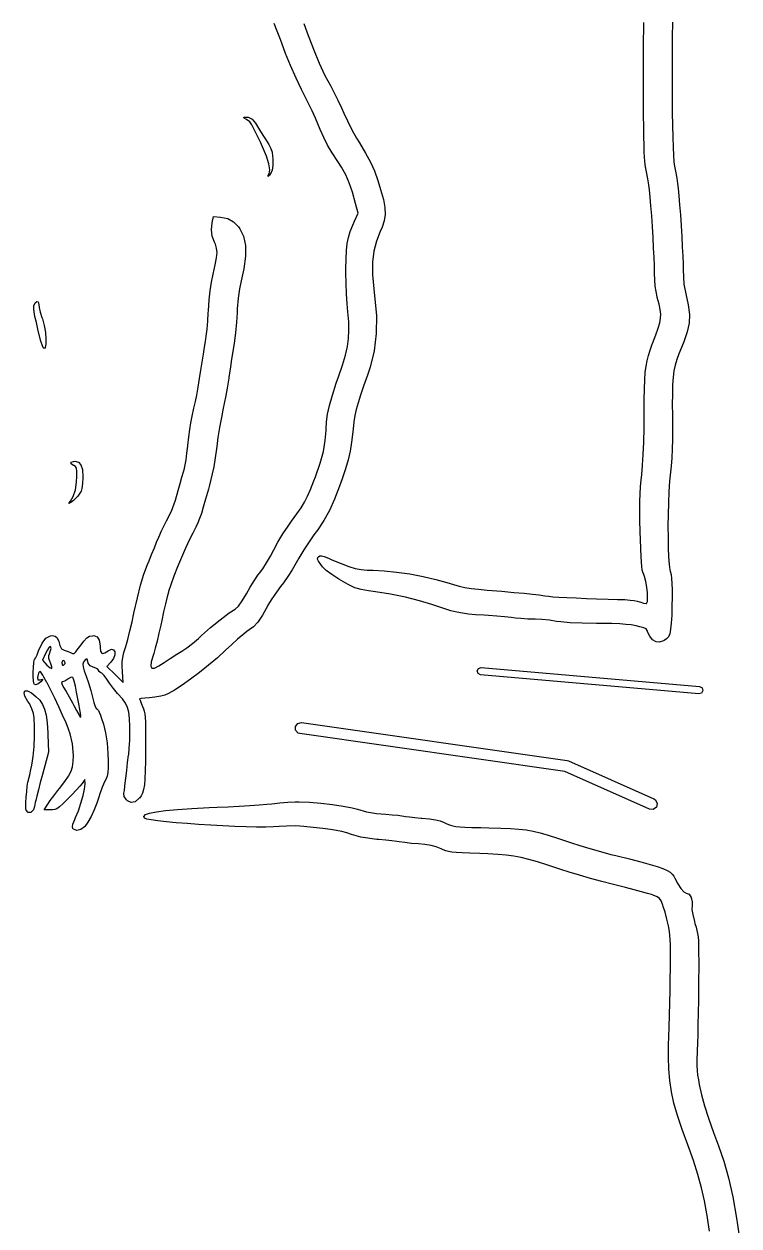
# Model space of a CAD drawing. Extents: x 26 to 70, y -152 to -25.
# Drawn here: x 58.78 to 68.35, y -125.54 to -109.45 of the extents above; entities that cross this region are included whole.
import ezdxf

# ---------------------------------------------------------------- set-up
doc = ezdxf.new("R2010")
doc.units = 0
doc.layers.add('BLACK', color=7, linetype='CONTINUOUS')

msp = doc.modelspace()

# ---------------------------------------------------------------- linework, layer by layer
at = {"layer": 'BLACK', "linetype": 'CONTINUOUS'}
for p, q in [((62.1697, -109.541), (62.128, -109.438)), ((62.2059, -109.632), (62.1697, -109.541)), ((62.5284, -109.441), (62.5683, -109.549)), ((62.5683, -109.549), (62.5733, -109.563)), ((62.5733, -109.563), (62.6551, -109.782)), ((67.0752, -109.757), (67.0783, -109.425)), ((67.4599, -109.423), (67.4574, -109.625)), ((62.2322, -109.702), (62.2059, -109.632)), ((62.2833, -109.839), (62.2322, -109.702)), ((67.4574, -109.625), (67.4558, -109.831)), ((62.3502, -110.003), (62.2833, -109.839)), ((62.6551, -109.782), (62.733, -109.97)), ((67.0742, -110.125), (67.0752, -109.757)), ((67.4558, -109.831), (67.455, -110.039)), ((62.4224, -110.169), (62.3502, -110.003)), ((62.733, -109.97), (62.8095, -110.134)), ((67.455, -110.039), (67.4551, -110.244)), ((62.4946, -110.325), (62.4224, -110.169)), ((62.8095, -110.134), (62.887, -110.28)), ((67.0742, -110.255), (67.0742, -110.125)), ((62.5615, -110.458), (62.4946, -110.325)), ((62.887, -110.28), (62.8912, -110.287)), ((62.8912, -110.287), (62.9339, -110.366)), ((62.9339, -110.366), (62.9829, -110.465)), ((67.0745, -110.476), (67.0742, -110.255)), ((67.4551, -110.244), (67.456, -110.442)), ((62.5889, -110.511), (62.5615, -110.458)), ((62.6372, -110.609), (62.5889, -110.511)), ((62.9829, -110.465), (63.0314, -110.568)), ((67.0752, -110.665), (67.0745, -110.476)), ((67.456, -110.442), (67.4578, -110.631)), ((61.7253, -110.692), (61.728, -110.691)), ((61.7283, -110.706), (61.7253, -110.692)), ((61.728, -110.691), (61.7822, -110.691)), ((61.7822, -110.691), (61.8363, -110.722)), ((62.6816, -110.705), (62.6372, -110.609)), ((63.0314, -110.568), (63.0621, -110.638)), ((63.0621, -110.638), (63.1105, -110.744)), ((67.0763, -110.825), (67.0752, -110.665)), ((67.4578, -110.631), (67.4604, -110.805)), ((61.7591, -110.725), (61.7283, -110.706)), ((61.8026, -110.756), (61.7591, -110.725)), ((61.8319, -110.796), (61.8026, -110.756)), ((61.8438, -110.823), (61.8319, -110.796)), ((61.8363, -110.722), (61.8785, -110.774)), ((61.8699, -110.878), (61.8438, -110.823)), ((61.8785, -110.774), (61.907, -110.82)), ((61.907, -110.82), (61.9481, -110.886)), ((62.7152, -110.784), (62.6816, -110.705)), ((62.7457, -110.859), (62.7152, -110.784)), ((62.7935, -110.967), (62.7457, -110.859)), ((63.1105, -110.744), (63.1706, -110.862)), ((67.0778, -110.958), (67.0763, -110.825)), ((67.4604, -110.805), (67.4638, -110.962)), ((61.9048, -110.949), (61.8699, -110.878)), ((61.9445, -111.029), (61.9048, -110.949)), ((61.9481, -110.886), (61.9945, -110.959)), ((61.9945, -110.959), (62.0117, -110.986)), ((62.0117, -110.986), (62.0567, -111.058)), ((62.8447, -111.066), (62.7935, -110.967)), ((63.1706, -110.862), (63.2332, -110.976)), ((63.2332, -110.976), (63.2704, -111.037)), ((67.08, -111.068), (67.0778, -110.958)), ((67.4638, -110.962), (67.4681, -111.097)), ((61.9745, -111.09), (61.9445, -111.029)), ((62.0271, -111.214), (61.9745, -111.09)), ((62.0567, -111.058), (62.0849, -111.112)), ((62.0849, -111.112), (62.1008, -111.16)), ((62.1008, -111.16), (62.1087, -111.214)), ((62.9057, -111.169), (62.8447, -111.066)), ((62.983, -111.288), (62.9057, -111.169)), ((63.2704, -111.037), (63.3527, -111.174)), ((63.3527, -111.174), (63.4173, -111.295)), ((67.0827, -111.156), (67.08, -111.068)), ((67.0861, -111.227), (67.0827, -111.156)), ((67.4681, -111.097), (67.4733, -111.206)), ((62.0594, -111.318), (62.0271, -111.214)), ((62.0707, -111.398), (62.0594, -111.318)), ((62.1118, -111.34), (62.1006, -111.403)), ((62.1087, -111.214), (62.1114, -111.252)), ((62.1114, -111.252), (62.1118, -111.34)), ((63.0291, -111.361), (62.983, -111.288)), ((63.4173, -111.295), (63.4702, -111.413)), ((67.0902, -111.282), (67.0861, -111.227)), ((67.0951, -111.325), (67.0902, -111.282)), ((67.1008, -111.359), (67.0951, -111.325)), ((67.4733, -111.206), (67.4793, -111.286)), ((67.4793, -111.286), (67.4851, -111.329)), ((67.4851, -111.329), (67.5024, -111.417)), ((62.0496, -111.476), (62.0603, -111.452)), ((62.0496, -111.489), (62.0496, -111.476)), ((62.051, -111.489), (62.0496, -111.489)), ((62.0666, -111.47), (62.051, -111.489)), ((62.0603, -111.452), (62.0707, -111.398)), ((62.0886, -111.432), (62.0666, -111.47)), ((62.1006, -111.403), (62.0886, -111.432)), ((63.0871, -111.465), (63.0291, -111.361)), ((63.135, -111.574), (63.0871, -111.465)), ((63.4702, -111.413), (63.5171, -111.542)), ((67.114, -111.424), (67.1008, -111.359)), ((67.1317, -111.518), (67.114, -111.424)), ((67.5024, -111.417), (67.5192, -111.512)), ((63.1773, -111.698), (63.135, -111.574)), ((63.5171, -111.542), (63.5548, -111.663)), ((63.5548, -111.663), (63.5906, -111.795)), ((67.1458, -111.601), (67.1317, -111.518)), ((67.146, -111.602), (67.1458, -111.601)), ((67.1542, -111.668), (67.146, -111.602)), ((67.5192, -111.512), (67.5299, -111.58)), ((67.5299, -111.58), (67.5379, -111.649)), ((67.5379, -111.649), (67.5469, -111.747)), ((63.2187, -111.847), (63.1773, -111.698)), ((63.5906, -111.795), (63.6108, -111.904)), ((67.1634, -111.763), (67.1542, -111.668)), ((67.1731, -111.881), (67.1634, -111.763)), ((67.5469, -111.747), (67.5565, -111.867)), ((63.2043, -112.084), (63.2519, -111.977)), ((63.2519, -111.977), (63.2187, -111.847)), ((63.6108, -111.904), (63.6151, -111.996)), ((67.1829, -112.014), (67.1731, -111.881)), ((67.5565, -111.867), (67.5662, -112.002)), ((61.2913, -112.2), (61.301, -112.108)), ((61.301, -112.108), (61.3155, -112.024)), ((61.3155, -112.024), (61.4096, -112.032)), ((61.4096, -112.032), (61.5091, -112.051)), ((61.5091, -112.051), (61.587, -112.093)), ((61.587, -112.093), (61.6539, -112.163)), ((63.1467, -112.225), (63.1802, -112.14)), ((63.1802, -112.14), (63.2043, -112.084)), ((63.6035, -112.081), (63.576, -112.166)), ((63.6151, -111.996), (63.6035, -112.081)), ((67.1925, -112.157), (67.1829, -112.014)), ((67.5662, -112.002), (67.5757, -112.146)), ((67.5757, -112.146), (67.5845, -112.291)), ((61.3004, -112.286), (61.2913, -112.2)), ((61.3321, -112.368), (61.3004, -112.286)), ((61.6539, -112.163), (61.671, -112.188)), ((61.671, -112.188), (61.7198, -112.288)), ((61.7198, -112.288), (61.7449, -112.41)), ((63.1066, -112.386), (63.1227, -112.305)), ((63.1227, -112.305), (63.1467, -112.225)), ((63.5502, -112.225), (63.4986, -112.353)), ((63.576, -112.166), (63.5502, -112.225)), ((67.2012, -112.302), (67.1925, -112.157)), ((67.2088, -112.442), (67.2012, -112.302)), ((67.5845, -112.291), (67.5921, -112.43)), ((61.3445, -112.395), (61.3321, -112.368)), ((61.3596, -112.446), (61.3445, -112.395)), ((61.3644, -112.505), (61.3596, -112.446)), ((61.7449, -112.41), (61.7461, -112.555)), ((63.0969, -112.478), (63.1066, -112.386)), ((63.4986, -112.353), (63.4645, -112.488)), ((67.2147, -112.571), (67.2088, -112.442)), ((67.5921, -112.43), (67.598, -112.556)), ((61.3418, -112.672), (61.3586, -112.578)), ((61.3586, -112.578), (61.3644, -112.505)), ((61.7461, -112.555), (61.7236, -112.724)), ((63.0906, -112.729), (63.0921, -112.59)), ((63.0921, -112.59), (63.0969, -112.478)), ((63.4645, -112.488), (63.4473, -112.636)), ((67.2186, -112.681), (67.2147, -112.571)), ((67.598, -112.556), (67.6019, -112.662)), ((61.3138, -112.794), (61.3418, -112.672)), ((61.7236, -112.724), (61.6872, -112.884)), ((63.0908, -112.781), (63.0906, -112.729)), ((63.0936, -112.916), (63.0908, -112.781)), ((63.4473, -112.636), (63.4464, -112.802)), ((67.22, -112.767), (67.2186, -112.681)), ((67.2201, -112.785), (67.22, -112.767)), ((67.2294, -112.954), (67.2201, -112.785)), ((67.6019, -112.662), (67.6032, -112.738)), ((67.6032, -112.738), (67.6146, -112.927)), ((61.2705, -113.017), (61.29, -112.901)), ((61.29, -112.901), (61.3138, -112.794)), ((61.6872, -112.884), (61.6633, -112.993)), ((63.099, -113.057), (63.0936, -112.916)), ((63.4464, -112.802), (63.4614, -112.993)), ((67.6146, -112.927), (67.6392, -113.057)), ((61.2573, -113.14), (61.2705, -113.017)), ((61.6633, -112.993), (61.6464, -113.115)), ((63.1065, -113.19), (63.099, -113.057)), ((63.4614, -112.993), (63.4727, -113.085)), ((63.4727, -113.085), (63.4971, -113.348)), ((67.2548, -113.097), (67.2294, -112.954)), ((67.2574, -113.107), (67.2548, -113.097)), ((67.2805, -113.198), (67.2574, -113.107)), ((67.6392, -113.057), (67.6726, -113.206)), ((58.9123, -113.258), (58.9133, -113.228)), ((58.9168, -113.301), (58.9123, -113.258)), ((58.9133, -113.228), (58.9146, -113.221)), ((58.9146, -113.221), (58.9314, -113.178)), ((58.9314, -113.178), (58.9528, -113.159)), ((58.9528, -113.159), (58.9711, -113.166)), ((58.9711, -113.166), (58.9785, -113.199)), ((58.9785, -113.199), (58.9842, -113.24)), ((58.9842, -113.24), (58.9991, -113.302)), ((61.2485, -113.285), (61.2573, -113.14)), ((61.6351, -113.259), (61.6325, -113.313)), ((61.6464, -113.115), (61.6351, -113.259)), ((63.1155, -113.3), (63.1065, -113.19)), ((67.2963, -113.27), (67.2805, -113.198)), ((67.3038, -113.33), (67.2963, -113.27)), ((67.6726, -113.206), (67.6877, -113.333)), ((58.9278, -113.361), (58.9168, -113.301)), ((58.9461, -113.444), (58.9278, -113.361)), ((58.9991, -113.302), (59.0204, -113.376)), ((59.0204, -113.376), (59.0264, -113.395)), ((59.0264, -113.395), (59.0506, -113.484)), ((61.2312, -113.531), (61.2403, -113.423)), ((61.2403, -113.423), (61.2473, -113.312)), ((61.2473, -113.312), (61.2485, -113.285)), ((61.6325, -113.313), (61.6243, -113.438)), ((63.1266, -113.432), (63.1155, -113.3)), ((63.1301, -113.548), (63.1266, -113.432)), ((63.4971, -113.348), (63.4961, -113.591)), ((67.2916, -113.446), (67.3026, -113.386)), ((67.3026, -113.386), (67.3038, -113.33)), ((67.6877, -113.333), (67.6835, -113.45)), ((58.9725, -113.553), (58.9461, -113.444)), ((59.008, -113.692), (58.9725, -113.553)), ((59.0506, -113.484), (59.0671, -113.575)), ((59.0671, -113.575), (59.0753, -113.66)), ((61.221, -113.626), (61.2312, -113.531)), ((61.6108, -113.58), (61.5939, -113.72)), ((61.6243, -113.438), (61.6108, -113.58)), ((63.1246, -113.656), (63.1301, -113.548)), ((63.4961, -113.591), (63.4691, -113.82)), ((67.2379, -113.606), (67.2703, -113.516)), ((67.2703, -113.516), (67.2916, -113.446)), ((67.6592, -113.569), (67.6138, -113.699)), ((67.6835, -113.45), (67.6592, -113.569)), ((59.0264, -113.755), (59.008, -113.692)), ((59.0426, -113.787), (59.0264, -113.755)), ((59.0745, -113.73), (59.064, -113.778)), ((59.0753, -113.66), (59.0745, -113.73)), ((61.1975, -113.771), (61.2103, -113.698)), ((61.2103, -113.698), (61.2107, -113.696)), ((61.2107, -113.696), (61.221, -113.626)), ((61.5939, -113.72), (61.5771, -113.832)), ((63.1091, -113.763), (63.1246, -113.656)), ((67.1606, -113.812), (67.1889, -113.734)), ((67.1889, -113.734), (67.1936, -113.722)), ((67.1936, -113.722), (67.2379, -113.606)), ((67.6138, -113.699), (67.5818, -113.775)), ((59.057, -113.788), (59.0426, -113.787)), ((59.064, -113.778), (59.057, -113.788)), ((61.1648, -113.975), (61.1816, -113.868)), ((61.1816, -113.868), (61.1975, -113.771)), ((61.5771, -113.832), (61.5599, -113.935)), ((63.0429, -114.012), (63.0823, -113.879)), ((63.0823, -113.879), (63.1091, -113.763)), ((63.4691, -113.82), (63.4157, -114.04)), ((67.1201, -113.953), (67.1379, -113.883)), ((67.1379, -113.883), (67.1606, -113.812)), ((67.5458, -113.86), (67.5172, -113.937)), ((67.5818, -113.775), (67.5458, -113.86)), ((61.1488, -114.082), (61.1648, -113.975)), ((61.544, -114.034), (61.5309, -114.119)), ((61.5599, -113.935), (61.544, -114.034)), ((62.9899, -114.169), (63.0429, -114.012)), ((63.4157, -114.04), (63.3801, -114.146)), ((67.0971, -114.112), (67.1068, -114.028)), ((67.1068, -114.028), (67.1201, -113.953)), ((67.4954, -114.011), (67.4794, -114.088)), ((67.5172, -113.937), (67.4954, -114.011)), ((61.1121, -114.306), (61.132, -114.19)), ((61.132, -114.19), (61.1488, -114.082)), ((61.5213, -114.188), (61.5135, -114.241)), ((61.5223, -114.18), (61.5213, -114.188)), ((61.5309, -114.119), (61.5223, -114.18)), ((62.9605, -114.255), (62.9899, -114.169)), ((63.3801, -114.146), (63.3265, -114.294)), ((67.0864, -114.331), (67.0905, -114.211)), ((67.0905, -114.211), (67.0971, -114.112)), ((67.4685, -114.175), (67.462, -114.276)), ((67.4794, -114.088), (67.4685, -114.175)), ((61.0921, -114.415), (61.1121, -114.306)), ((61.4995, -114.32), (61.4811, -114.418)), ((61.5135, -114.241), (61.4995, -114.32)), ((62.9087, -114.416), (62.9605, -114.255)), ((63.3265, -114.294), (63.2846, -114.415)), ((67.0841, -114.476), (67.0864, -114.331)), ((67.459, -114.398), (67.4589, -114.546)), ((67.462, -114.276), (67.459, -114.398)), ((61.0547, -114.59), (61.0743, -114.501)), ((61.0743, -114.501), (61.0921, -114.415)), ((61.4599, -114.525), (61.4471, -114.587)), ((61.4811, -114.418), (61.4599, -114.525)), ((62.8447, -114.669), (62.8705, -114.552)), ((62.8705, -114.552), (62.9087, -114.416)), ((63.2525, -114.516), (63.2284, -114.605)), ((63.2846, -114.415), (63.2525, -114.516)), ((67.0829, -114.653), (67.0841, -114.476)), ((67.4589, -114.546), (67.4602, -114.68)), ((61.0156, -114.785), (61.0326, -114.695)), ((61.0326, -114.695), (61.0547, -114.59)), ((61.4227, -114.712), (61.3987, -114.849)), ((61.4471, -114.587), (61.4227, -114.712)), ((62.8299, -114.772), (62.8447, -114.669)), ((63.2103, -114.688), (63.1965, -114.773)), ((63.2284, -114.605), (63.2103, -114.688)), ((67.0812, -114.85), (67.0829, -114.653)), ((67.4602, -114.68), (67.4616, -114.859)), ((60.9888, -114.971), (61.0017, -114.873)), ((61.0017, -114.873), (61.0156, -114.785)), ((61.3987, -114.849), (61.3774, -114.983)), ((62.8247, -114.888), (62.825, -114.866)), ((62.825, -114.866), (62.8299, -114.772)), ((63.185, -114.866), (63.1808, -114.906)), ((63.1965, -114.773), (63.185, -114.866)), ((67.077, -115.042), (67.0812, -114.85)), ((67.4616, -114.859), (67.4608, -115.009)), ((60.9749, -115.09), (60.9888, -114.971)), ((61.3774, -114.983), (61.3612, -115.101)), ((62.7876, -115.167), (62.8141, -115.023)), ((62.8141, -115.023), (62.8247, -114.888)), ((63.1808, -114.906), (63.1647, -115.044)), ((67.0704, -115.208), (67.077, -115.042)), ((67.4608, -115.009), (67.4576, -115.138)), ((60.9499, -115.28), (60.9623, -115.193)), ((60.9623, -115.193), (60.9741, -115.097)), ((60.9741, -115.097), (60.9749, -115.09)), ((61.3577, -115.131), (61.3202, -115.373)), ((61.3612, -115.101), (61.3577, -115.131)), ((62.7436, -115.327), (62.7876, -115.167)), ((63.1453, -115.165), (63.1198, -115.28)), ((63.1647, -115.044), (63.1453, -115.165)), ((67.4576, -115.138), (67.4516, -115.254)), ((59.4104, -115.334), (59.4119, -115.313)), ((59.4421, -115.355), (59.4104, -115.334)), ((59.4119, -115.313), (59.4441, -115.301)), ((59.4489, -115.357), (59.4421, -115.355)), ((59.4441, -115.301), (59.4597, -115.3)), ((59.4709, -115.37), (59.4489, -115.357)), ((59.4597, -115.3), (59.509, -115.312)), ((59.509, -115.312), (59.5425, -115.348)), ((59.5425, -115.348), (59.5619, -115.412)), ((60.9288, -115.391), (60.9383, -115.349)), ((60.9383, -115.349), (60.9499, -115.28)), ((62.6804, -115.51), (62.7436, -115.327)), ((63.1198, -115.28), (63.0857, -115.4)), ((67.0488, -115.483), (67.0611, -115.354)), ((67.0611, -115.354), (67.0704, -115.208)), ((67.4427, -115.364), (67.4343, -115.444)), ((67.4516, -115.254), (67.4427, -115.364)), ((59.4829, -115.391), (59.4709, -115.37)), ((59.4878, -115.431), (59.4829, -115.391)), ((59.4849, -115.579), (59.4888, -115.497)), ((59.4888, -115.497), (59.4878, -115.431)), ((59.5619, -115.412), (59.5687, -115.508)), ((59.5688, -115.515), (59.5657, -115.599)), ((59.5687, -115.508), (59.5688, -115.515)), ((60.8711, -115.598), (60.8949, -115.511)), ((60.8949, -115.511), (60.9146, -115.441)), ((60.9146, -115.441), (60.9277, -115.395)), ((60.9277, -115.395), (60.9288, -115.391)), ((61.3202, -115.373), (61.2587, -115.637)), ((62.6604, -115.563), (62.6804, -115.51)), ((63.0857, -115.4), (63.0405, -115.536)), ((67.0418, -115.548), (67.0488, -115.483)), ((67.4343, -115.444), (67.4229, -115.565)), ((59.4401, -115.772), (59.468, -115.684)), ((59.468, -115.684), (59.4849, -115.579)), ((59.5564, -115.666), (59.545, -115.701)), ((59.5657, -115.599), (59.5564, -115.666)), ((60.8456, -115.692), (60.8711, -115.598)), ((61.2493, -115.671), (61.2116, -115.807)), ((61.2587, -115.637), (61.2493, -115.671)), ((62.5766, -115.767), (62.6163, -115.676)), ((62.6163, -115.676), (62.6604, -115.563)), ((63.0053, -115.634), (62.9369, -115.809)), ((63.0405, -115.536), (63.0053, -115.634)), ((67.0276, -115.736), (67.0333, -115.643)), ((67.0333, -115.643), (67.0418, -115.548)), ((67.4229, -115.565), (67.4138, -115.704)), ((59.3835, -115.856), (59.4034, -115.833)), ((59.4034, -115.833), (59.4401, -115.772)), ((59.4453, -115.824), (59.4067, -115.852)), ((59.5002, -115.768), (59.4453, -115.824)), ((59.545, -115.701), (59.5002, -115.768)), ((60.7539, -115.966), (60.808, -115.82)), ((60.808, -115.82), (60.8456, -115.692)), ((61.2116, -115.807), (61.1808, -115.914)), ((62.4903, -115.922), (62.5363, -115.846)), ((62.5363, -115.846), (62.5766, -115.767)), ((62.9369, -115.809), (62.8685, -115.958)), ((67.0239, -115.95), (67.0246, -115.836)), ((67.0246, -115.836), (67.0276, -115.736)), ((67.4138, -115.704), (67.4071, -115.854)), ((59.4067, -115.852), (59.3822, -115.864)), ((59.3822, -115.864), (59.3835, -115.856)), ((60.6902, -116.099), (60.7539, -115.966)), ((61.1545, -115.998), (61.1305, -116.067)), ((61.1808, -115.914), (61.1545, -115.998)), ((62.3614, -116.103), (62.4337, -116.005)), ((62.4337, -116.005), (62.4903, -115.922)), ((62.8685, -115.958), (62.7947, -116.092)), ((67.0255, -116.085), (67.0239, -115.95)), ((67.4071, -115.854), (67.4027, -116.011)), ((60.6233, -116.23), (60.6677, -116.142)), ((60.6677, -116.142), (60.6902, -116.099)), ((61.1065, -116.126), (61.0801, -116.183)), ((61.1305, -116.067), (61.1065, -116.126)), ((62.2476, -116.272), (62.3162, -116.167)), ((62.3162, -116.167), (62.3614, -116.103)), ((62.7947, -116.092), (62.7101, -116.22)), ((67.0292, -116.248), (67.0255, -116.085)), ((67.4027, -116.011), (67.4007, -116.167)), ((67.4007, -116.167), (67.4011, -116.318)), ((60.5558, -116.382), (60.5838, -116.315)), ((60.5838, -116.315), (60.6233, -116.23)), ((61.0396, -116.26), (60.9947, -116.349)), ((61.049, -116.243), (61.0396, -116.26)), ((61.0801, -116.183), (61.049, -116.243)), ((62.1804, -116.383), (62.2476, -116.272)), ((62.6618, -116.285), (62.5966, -116.377)), ((62.7101, -116.22), (62.6618, -116.285)), ((67.0317, -116.342), (67.0292, -116.248)), ((67.4011, -116.318), (67.4039, -116.458)), ((60.4896, -116.547), (60.526, -116.458)), ((60.526, -116.458), (60.5556, -116.382)), ((60.5556, -116.382), (60.5558, -116.382)), ((60.9431, -116.461), (60.8887, -116.586)), ((60.9947, -116.349), (60.9431, -116.461)), ((62.08, -116.568), (62.1242, -116.486)), ((62.1242, -116.486), (62.1804, -116.383)), ((62.5258, -116.486), (62.4596, -116.595)), ((62.5966, -116.377), (62.5258, -116.486)), ((67.0356, -116.472), (67.0317, -116.342)), ((67.0398, -116.573), (67.0356, -116.472)), ((67.4039, -116.458), (67.4092, -116.581)), ((60.4343, -116.68), (60.4543, -116.631)), ((60.4543, -116.631), (60.4896, -116.547)), ((60.8887, -116.586), (60.8351, -116.715)), ((62.0268, -116.66), (62.08, -116.568)), ((62.4596, -116.595), (62.4235, -116.659)), ((62.7097, -116.608), (62.716, -116.588)), ((62.721, -116.637), (62.7097, -116.608)), ((62.716, -116.588), (62.7242, -116.579)), ((62.7527, -116.683), (62.721, -116.637)), ((62.7242, -116.579), (62.7408, -116.567)), ((62.7408, -116.567), (62.7638, -116.566)), ((62.7638, -116.566), (62.8005, -116.576)), ((62.8005, -116.576), (62.8586, -116.598)), ((62.8586, -116.598), (62.9025, -116.617)), ((62.9025, -116.617), (63.0275, -116.67)), ((67.0445, -116.65), (67.0398, -116.573)), ((67.0501, -116.707), (67.0445, -116.65)), ((67.4092, -116.581), (67.4168, -116.681)), ((60.3418, -116.958), (60.3866, -116.81)), ((60.3866, -116.81), (60.4343, -116.68)), ((60.8351, -116.715), (60.786, -116.84)), ((61.9128, -116.826), (61.9337, -116.799)), ((61.9337, -116.799), (61.9758, -116.74)), ((61.9758, -116.74), (62.0268, -116.66)), ((62.3711, -116.751), (62.3124, -116.844)), ((62.4235, -116.659), (62.3711, -116.751)), ((62.7748, -116.711), (62.7527, -116.683)), ((62.8274, -116.762), (62.7748, -116.711)), ((62.8994, -116.817), (62.8274, -116.762)), ((63.0275, -116.67), (63.1285, -116.708)), ((63.1285, -116.708), (63.2142, -116.734)), ((63.2142, -116.734), (63.293, -116.749)), ((63.293, -116.749), (63.3735, -116.757)), ((63.3735, -116.757), (63.4563, -116.759)), ((63.4563, -116.759), (63.6001, -116.765)), ((63.6001, -116.765), (63.7669, -116.782)), ((63.7669, -116.782), (63.9455, -116.808)), ((63.9455, -116.808), (64.1249, -116.842)), ((67.0572, -116.751), (67.0501, -116.707)), ((67.0661, -116.785), (67.0572, -116.751)), ((67.0772, -116.814), (67.0661, -116.785)), ((67.4168, -116.681), (67.4269, -116.753)), ((67.4269, -116.753), (67.4314, -116.771)), ((67.4314, -116.771), (67.4421, -116.816)), ((60.2979, -117.13), (60.3418, -116.958)), ((60.7451, -116.952), (60.7162, -117.041)), ((60.786, -116.84), (60.7451, -116.952)), ((61.8069, -116.987), (61.8616, -116.901)), ((61.8616, -116.901), (61.9128, -116.826)), ((62.2554, -116.926), (62.2162, -116.976)), ((62.3124, -116.844), (62.2554, -116.926)), ((62.9957, -116.878), (62.8994, -116.817)), ((63.1211, -116.949), (62.9957, -116.878)), ((63.1284, -116.953), (63.1211, -116.949)), ((63.2099, -116.992), (63.1284, -116.953)), ((64.1249, -116.842), (64.2937, -116.881)), ((64.2937, -116.881), (64.441, -116.923)), ((64.441, -116.923), (64.4416, -116.923)), ((64.4416, -116.923), (64.5307, -116.951)), ((64.5307, -116.951), (64.6076, -116.973)), ((64.6076, -116.973), (64.6823, -116.989)), ((67.0879, -116.843), (67.0772, -116.814)), ((67.1038, -116.908), (67.0879, -116.843)), ((67.1163, -116.983), (67.1038, -116.908)), ((67.4421, -116.816), (67.4495, -116.868)), ((67.4495, -116.868), (67.4539, -116.935)), ((67.4539, -116.935), (67.4557, -117.022)), ((60.2532, -117.331), (60.2979, -117.13)), ((60.6963, -117.116), (60.6741, -117.208)), ((60.7134, -117.051), (60.6963, -117.116)), ((60.7162, -117.041), (60.7134, -117.051)), ((61.702, -117.168), (61.7576, -117.073)), ((61.7576, -117.073), (61.8069, -116.987)), ((62.1585, -117.05), (62.0978, -117.14)), ((62.2162, -116.976), (62.1585, -117.05)), ((63.292, -117.017), (63.2099, -116.992)), ((63.3924, -117.033), (63.292, -117.017)), ((63.4873, -117.046), (63.3924, -117.033)), ((63.6869, -117.08), (63.4873, -117.046)), ((63.8869, -117.121), (63.6869, -117.08)), ((64.0749, -117.168), (63.8869, -117.121)), ((64.6823, -116.989), (64.7646, -117.001)), ((64.7646, -117.001), (64.8644, -117.013)), ((64.8644, -117.013), (64.9795, -117.023)), ((64.9795, -117.023), (65.1751, -117.04)), ((65.1751, -117.04), (65.3386, -117.055)), ((65.3386, -117.055), (65.4739, -117.067)), ((65.4739, -117.067), (65.5852, -117.079)), ((65.5852, -117.079), (65.6768, -117.089)), ((65.6768, -117.089), (65.7526, -117.099)), ((65.7526, -117.099), (65.8069, -117.107)), ((65.8069, -117.107), (65.8593, -117.113)), ((65.8593, -117.113), (65.9419, -117.119)), ((65.9419, -117.119), (66.0484, -117.125)), ((66.0484, -117.125), (66.1726, -117.13)), ((66.1726, -117.13), (66.308, -117.135)), ((66.308, -117.135), (66.4451, -117.139)), ((67.1246, -117.059), (67.1163, -116.983)), ((67.1277, -117.127), (67.1246, -117.059)), ((67.1249, -117.178), (67.1277, -117.127)), ((67.4552, -117.135), (67.4539, -117.221)), ((67.4557, -117.022), (67.4552, -117.135)), ((60.6741, -117.208), (60.6491, -117.316)), ((61.5277, -117.33), (61.6058, -117.279)), ((61.6058, -117.279), (61.6503, -117.238)), ((61.6503, -117.238), (61.702, -117.168)), ((62.0397, -117.24), (61.9716, -117.362)), ((62.0461, -117.228), (62.0397, -117.24)), ((62.0978, -117.14), (62.0461, -117.228)), ((64.2388, -117.218), (64.0749, -117.168)), ((64.2821, -117.232), (64.2388, -117.218)), ((64.3988, -117.271), (64.2821, -117.232)), ((64.4931, -117.3), (64.3988, -117.271)), ((66.4451, -117.139), (66.6016, -117.144)), ((66.6016, -117.144), (66.726, -117.148)), ((66.726, -117.148), (66.8227, -117.152)), ((66.8227, -117.152), (66.896, -117.158)), ((66.896, -117.158), (66.9502, -117.164)), ((66.9502, -117.164), (66.9898, -117.171)), ((66.9898, -117.171), (67.019, -117.18)), ((67.019, -117.18), (67.0259, -117.183)), ((67.0259, -117.183), (67.0738, -117.2)), ((67.0738, -117.2), (67.1087, -117.205)), ((67.1087, -117.205), (67.1151, -117.203)), ((67.1151, -117.203), (67.1249, -117.178)), ((67.4539, -117.221), (67.4504, -117.36)), ((60.1979, -117.57), (60.2271, -117.449)), ((60.2271, -117.449), (60.2525, -117.334)), ((60.2525, -117.334), (60.2532, -117.331)), ((60.6237, -117.43), (60.6102, -117.492)), ((60.6491, -117.316), (60.6237, -117.43)), ((61.2772, -117.525), (61.4044, -117.421)), ((61.4044, -117.421), (61.5277, -117.33)), ((61.9097, -117.454), (61.8509, -117.518)), ((61.9716, -117.362), (61.9097, -117.454)), ((64.5738, -117.321), (64.4931, -117.3)), ((64.6499, -117.335), (64.5738, -117.321)), ((64.7304, -117.346), (64.6499, -117.335)), ((64.8244, -117.354), (64.7304, -117.346)), ((64.9408, -117.362), (64.8244, -117.354)), ((64.9977, -117.366), (64.9408, -117.362)), ((65.1094, -117.374), (64.9977, -117.366)), ((65.2134, -117.382), (65.1094, -117.374)), ((65.3002, -117.39), (65.2134, -117.382)), ((65.3601, -117.398), (65.3002, -117.39)), ((65.43, -117.405), (65.3601, -117.398)), ((65.5258, -117.412), (65.43, -117.405)), ((65.6154, -117.415), (65.5258, -117.412)), ((65.6209, -117.415), (65.6154, -117.415)), ((65.7104, -117.419), (65.6209, -117.415)), ((65.8128, -117.429), (65.7104, -117.419)), ((65.9072, -117.443), (65.8128, -117.429)), ((65.966, -117.451), (65.9072, -117.443)), ((66.0904, -117.462), (65.966, -117.451)), ((67.4504, -117.36), (67.445, -117.468)), ((60.1685, -117.685), (60.1979, -117.57)), ((60.5859, -117.602), (60.5611, -117.707)), ((60.6102, -117.492), (60.5859, -117.602)), ((61.1572, -117.633), (61.2772, -117.525)), ((61.7614, -117.58), (61.7082, -117.623)), ((61.7939, -117.557), (61.7614, -117.58)), ((61.8509, -117.518), (61.7939, -117.557)), ((66.2499, -117.468), (66.0904, -117.462)), ((66.4451, -117.471), (66.2499, -117.468)), ((66.5169, -117.471), (66.4451, -117.471)), ((66.6489, -117.473), (66.5169, -117.471)), ((66.754, -117.476), (66.6489, -117.473)), ((66.8386, -117.483), (66.754, -117.476)), ((66.9095, -117.491), (66.8386, -117.483)), ((66.9729, -117.504), (66.9095, -117.491)), ((67.0226, -117.515), (66.9729, -117.504)), ((67.076, -117.53), (67.0226, -117.515)), ((67.1068, -117.545), (67.076, -117.53)), ((67.1231, -117.564), (67.1068, -117.545)), ((67.1327, -117.593), (67.1231, -117.564)), ((67.1562, -117.643), (67.1327, -117.593)), ((67.424, -117.608), (67.4062, -117.649)), ((67.4366, -117.549), (67.424, -117.608)), ((67.445, -117.468), (67.4366, -117.549)), ((58.9756, -117.838), (59.0223, -117.736)), ((59.0223, -117.736), (59.0749, -117.669)), ((59.0749, -117.669), (59.1338, -117.637)), ((59.1338, -117.637), (59.1601, -117.634)), ((59.1601, -117.634), (59.1996, -117.641)), ((59.1996, -117.641), (59.2268, -117.665)), ((59.2268, -117.665), (59.2471, -117.714)), ((59.2471, -117.714), (59.2599, -117.766)), ((59.2599, -117.766), (59.2829, -117.81)), ((59.507, -117.808), (59.5324, -117.773)), ((59.5324, -117.773), (59.5827, -117.706)), ((59.5827, -117.706), (59.6221, -117.664)), ((59.6221, -117.664), (59.6583, -117.642)), ((59.6583, -117.642), (59.699, -117.635)), ((59.699, -117.635), (59.7176, -117.634)), ((59.7176, -117.634), (59.761, -117.649)), ((59.761, -117.649), (59.7877, -117.693)), ((59.7877, -117.693), (59.7985, -117.769)), ((59.7985, -117.769), (59.7988, -117.788)), ((60.1192, -117.858), (60.1424, -117.778)), ((60.1424, -117.778), (60.1685, -117.685)), ((60.5611, -117.707), (60.5378, -117.8)), ((60.9584, -117.799), (61.037, -117.738)), ((61.037, -117.738), (61.1166, -117.67)), ((61.1166, -117.67), (61.1572, -117.633)), ((61.5608, -117.753), (61.4786, -117.83)), ((61.6395, -117.682), (61.5608, -117.753)), ((61.7082, -117.623), (61.6395, -117.682)), ((67.1953, -117.688), (67.1562, -117.643)), ((67.2421, -117.718), (67.1953, -117.688)), ((67.2846, -117.723), (67.2421, -117.718)), ((67.339, -117.704), (67.2846, -117.723)), ((67.3502, -117.698), (67.339, -117.704)), ((67.382, -117.678), (67.3502, -117.698)), ((67.4062, -117.649), (67.382, -117.678)), ((58.9209, -117.955), (58.9349, -117.934)), ((58.9349, -117.934), (58.9557, -117.889)), ((58.9557, -117.889), (58.9756, -117.838)), ((59.0693, -117.872), (59.0264, -117.963)), ((59.0932, -117.825), (59.0693, -117.872)), ((59.119, -117.788), (59.0932, -117.825)), ((59.1128, -117.938), (59.1139, -117.899)), ((59.132, -117.99), (59.1128, -117.938)), ((59.1139, -117.899), (59.1216, -117.879)), ((59.1361, -117.781), (59.119, -117.788)), ((59.1216, -117.879), (59.1373, -117.835)), ((59.1423, -117.807), (59.1361, -117.781)), ((59.1373, -117.835), (59.1423, -117.807)), ((59.2829, -117.81), (59.3204, -117.828)), ((59.3204, -117.828), (59.3741, -117.846)), ((59.3741, -117.846), (59.41, -117.864)), ((59.41, -117.864), (59.4313, -117.874)), ((59.4313, -117.874), (59.4503, -117.872)), ((59.4503, -117.872), (59.4734, -117.851)), ((59.4734, -117.851), (59.507, -117.808)), ((59.7988, -117.788), (59.8053, -117.846)), ((59.8053, -117.846), (59.8264, -117.871)), ((59.8264, -117.871), (59.8638, -117.864)), ((59.8638, -117.864), (59.9078, -117.836)), ((59.9078, -117.836), (59.9506, -117.815)), ((59.9506, -117.815), (59.9809, -117.822)), ((59.9974, -117.892), (59.9803, -117.941)), ((59.9809, -117.822), (59.9971, -117.85)), ((59.9971, -117.85), (59.9974, -117.892)), ((60.0943, -117.985), (60.1024, -117.927)), ((60.1024, -117.927), (60.1192, -117.858)), ((60.5093, -117.9), (60.4835, -117.986)), ((60.5184, -117.871), (60.5093, -117.9)), ((60.5378, -117.8), (60.5184, -117.871)), ((60.7373, -117.941), (60.826, -117.884)), ((60.826, -117.884), (60.8928, -117.843)), ((60.8928, -117.843), (60.9584, -117.799)), ((61.3699, -117.929), (61.2521, -118.029)), ((61.4786, -117.83), (61.3699, -117.929)), ((58.9053, -118.128), (58.9069, -118.054)), ((58.9069, -118.054), (58.9113, -117.996)), ((58.9113, -117.996), (58.9172, -117.963)), ((58.9172, -117.963), (58.9176, -117.961)), ((58.9176, -117.961), (58.9209, -117.955)), ((59.0264, -117.963), (59.0887, -118.027)), ((59.0887, -118.027), (59.1308, -118.065)), ((59.1308, -118.065), (59.1533, -118.072)), ((59.136, -117.998), (59.132, -117.99)), ((59.1362, -117.999), (59.136, -117.998)), ((59.1553, -118.05), (59.1362, -117.999)), ((59.1533, -118.072), (59.1553, -118.05)), ((59.2927, -117.975), (59.2882, -117.999)), ((59.2882, -117.999), (59.2966, -118.028)), ((59.311, -117.967), (59.2927, -117.975)), ((59.2966, -118.028), (59.311, -118.031)), ((59.3194, -117.971), (59.311, -117.967)), ((59.311, -118.031), (59.3322, -118.008)), ((59.3338, -117.999), (59.3194, -117.971)), ((59.3322, -118.008), (59.3338, -117.999)), ((59.5775, -117.988), (59.5697, -118.016)), ((59.5697, -118.016), (59.5725, -118.053)), ((59.5725, -118.053), (59.5875, -118.106)), ((59.5826, -117.978), (59.5775, -117.988)), ((59.6064, -117.949), (59.5826, -117.978)), ((59.6263, -117.949), (59.6064, -117.949)), ((59.6347, -117.978), (59.6263, -117.949)), ((59.6381, -118.001), (59.6347, -117.978)), ((59.668, -118.038), (59.6381, -118.001)), ((59.7305, -118.063), (59.668, -118.038)), ((59.7649, -118.079), (59.7305, -118.063)), ((59.7805, -118.101), (59.7649, -118.079)), ((59.9448, -117.99), (59.8902, -118.046)), ((59.8902, -118.046), (60.0002, -118.155)), ((59.9803, -117.941), (59.9448, -117.99)), ((60.0934, -118.044), (60.0943, -117.985)), ((60.0979, -118.115), (60.0934, -118.044)), ((60.4835, -117.986), (60.4766, -118.042)), ((60.4766, -118.042), (60.4901, -118.069)), ((60.4901, -118.069), (60.5256, -118.068)), ((60.5256, -118.068), (60.5846, -118.04)), ((60.5846, -118.04), (60.6582, -117.993)), ((60.6582, -117.993), (60.7373, -117.941)), ((61.2521, -118.029), (61.1306, -118.127)), ((64.8472, -118.106), (64.8648, -118.072)), ((64.8648, -118.072), (64.9013, -118.06)), ((64.9013, -118.06), (67.8223, -118.314)), ((58.9055, -118.18), (58.9053, -118.128)), ((58.9076, -118.239), (58.9055, -118.18)), ((58.9129, -118.272), (58.9076, -118.239)), ((58.9769, -118.136), (58.9606, -118.193)), ((58.9606, -118.193), (58.9676, -118.224)), ((58.9676, -118.224), (58.9977, -118.227)), ((59.0073, -118.252), (58.9704, -118.281)), ((58.9799, -118.128), (58.9769, -118.136)), ((58.9906, -118.114), (58.9799, -118.128)), ((59.0053, -118.124), (58.9906, -118.114)), ((58.9977, -118.227), (59.001, -118.226)), ((59.001, -118.226), (59.0288, -118.218)), ((59.0311, -118.163), (59.0053, -118.124)), ((59.0293, -118.226), (59.0073, -118.252)), ((59.0288, -118.218), (59.0293, -118.226)), ((59.0474, -118.19), (59.0311, -118.163)), ((59.0872, -118.263), (59.0474, -118.19)), ((59.2938, -118.254), (59.283, -118.263)), ((59.2955, -118.254), (59.2938, -118.254)), ((59.3282, -118.242), (59.2955, -118.254)), ((59.3691, -118.215), (59.3282, -118.242)), ((59.373, -118.212), (59.3691, -118.215)), ((59.4105, -118.192), (59.373, -118.212)), ((59.4342, -118.193), (59.4105, -118.192)), ((59.4395, -118.203), (59.4342, -118.193)), ((59.4521, -118.245), (59.4395, -118.203)), ((59.468, -118.311), (59.4521, -118.245)), ((59.5875, -118.106), (59.6125, -118.175)), ((59.6125, -118.175), (59.6443, -118.266)), ((59.7831, -118.112), (59.7805, -118.101)), ((59.8063, -118.127), (59.7831, -118.112)), ((59.8225, -118.135), (59.8063, -118.127)), ((59.8533, -118.168), (59.8225, -118.135)), ((59.8875, -118.216), (59.8533, -118.168)), ((59.9242, -118.271), (59.8875, -118.216)), ((60.0002, -118.155), (60.1102, -118.263)), ((60.1102, -118.263), (60.0979, -118.115)), ((61.0107, -118.217), (60.8975, -118.297)), ((61.1306, -118.127), (61.0107, -118.217)), ((64.8587, -118.142), (64.8472, -118.106)), ((64.8927, -118.16), (64.8587, -118.142)), ((67.8137, -118.414), (64.8927, -118.16)), ((58.7814, -118.398), (58.7942, -118.372)), ((58.7934, -118.446), (58.7814, -118.398)), ((58.7942, -118.372), (58.8284, -118.372)), ((58.8284, -118.372), (58.8807, -118.398)), ((58.8807, -118.398), (58.9413, -118.447)), ((58.9229, -118.287), (58.9129, -118.272)), ((58.9389, -118.291), (58.9229, -118.287)), ((58.9704, -118.281), (58.9389, -118.291)), ((59.0891, -118.266), (59.0872, -118.263)), ((59.1385, -118.363), (59.0891, -118.266)), ((59.1922, -118.472), (59.1385, -118.363)), ((59.283, -118.263), (59.2927, -118.292)), ((59.2927, -118.292), (59.315, -118.332)), ((59.315, -118.332), (59.345, -118.383)), ((59.345, -118.383), (59.3853, -118.454)), ((59.4857, -118.391), (59.468, -118.311)), ((59.5035, -118.48), (59.4857, -118.391)), ((59.6443, -118.266), (59.6752, -118.368)), ((59.6752, -118.368), (59.6984, -118.459)), ((59.9784, -118.342), (59.9242, -118.271)), ((60.0341, -118.407), (59.9784, -118.342)), ((60.0384, -118.412), (60.0341, -118.407)), ((60.0979, -118.48), (60.0384, -118.412)), ((60.7129, -118.41), (60.6671, -118.43)), ((60.7965, -118.363), (60.7129, -118.41)), ((60.8975, -118.297), (60.7965, -118.363)), ((67.8502, -118.402), (67.8137, -118.414)), ((67.8223, -118.314), (67.8563, -118.332)), ((67.8678, -118.368), (67.8502, -118.402)), ((67.8563, -118.332), (67.8678, -118.368)), ((58.8335, -118.515), (58.7934, -118.446)), ((58.8523, -118.544), (58.8335, -118.515)), ((58.8863, -118.613), (58.8523, -118.544)), ((58.9413, -118.447), (58.9915, -118.499)), ((58.9915, -118.499), (59.0294, -118.555)), ((59.0294, -118.555), (59.057, -118.619)), ((59.2465, -118.587), (59.1922, -118.472)), ((59.3853, -118.454), (59.4291, -118.533)), ((59.4291, -118.533), (59.4483, -118.569)), ((59.4483, -118.569), (59.485, -118.636)), ((59.5198, -118.569), (59.5035, -118.48)), ((59.5328, -118.651), (59.5198, -118.569)), ((59.6984, -118.459), (59.6984, -118.459)), ((59.6984, -118.459), (59.716, -118.528)), ((59.716, -118.528), (59.7346, -118.582)), ((59.7346, -118.582), (59.7507, -118.612)), ((60.1394, -118.538), (60.0979, -118.48)), ((60.1667, -118.595), (60.1394, -118.538)), ((60.3279, -118.48), (60.3276, -118.48)), ((60.3276, -118.48), (60.3339, -118.497)), ((60.349, -118.477), (60.3279, -118.48)), ((60.3339, -118.497), (60.3502, -118.537)), ((60.3962, -118.473), (60.349, -118.477)), ((60.3502, -118.537), (60.3686, -118.582)), ((60.3686, -118.582), (60.3812, -118.615)), ((60.4604, -118.467), (60.3962, -118.473)), ((60.5342, -118.458), (60.4604, -118.467)), ((60.6103, -118.445), (60.5342, -118.458)), ((60.6671, -118.43), (60.6103, -118.445)), ((58.9066, -118.676), (58.8863, -118.613)), ((58.9151, -118.735), (58.9066, -118.676)), ((58.9224, -118.849), (58.9151, -118.735)), ((59.057, -118.619), (59.0764, -118.7)), ((59.0764, -118.7), (59.0895, -118.803)), ((59.2981, -118.699), (59.2465, -118.587)), ((59.3432, -118.801), (59.2981, -118.699)), ((59.485, -118.636), (59.515, -118.689)), ((59.515, -118.689), (59.5342, -118.721)), ((59.5356, -118.672), (59.5328, -118.651)), ((59.5342, -118.721), (59.5391, -118.728)), ((59.5397, -118.712), (59.5356, -118.672)), ((59.5391, -118.728), (59.5397, -118.712)), ((59.7507, -118.612), (59.7537, -118.614)), ((59.7537, -118.614), (59.7756, -118.632)), ((59.7756, -118.632), (59.7782, -118.637)), ((59.7782, -118.637), (59.7852, -118.658)), ((59.7852, -118.658), (59.8026, -118.7)), ((59.8026, -118.7), (59.8153, -118.729)), ((59.8153, -118.729), (59.8463, -118.82)), ((60.183, -118.659), (60.1667, -118.595)), ((60.1918, -118.742), (60.183, -118.659)), ((60.1966, -118.851), (60.1918, -118.742)), ((60.3812, -118.615), (60.3909, -118.647)), ((60.3909, -118.647), (60.398, -118.682)), ((60.398, -118.682), (60.403, -118.728)), ((60.403, -118.728), (60.4061, -118.788)), ((58.9228, -118.98), (58.9224, -118.849)), ((59.0895, -118.803), (59.0985, -118.934)), ((59.3784, -118.887), (59.3432, -118.801)), ((59.4002, -118.947), (59.3784, -118.887)), ((59.8463, -118.82), (59.8727, -118.937)), ((60.1977, -118.928), (60.1966, -118.851)), ((60.4061, -118.788), (60.4077, -118.867)), ((60.4077, -118.867), (60.4082, -118.972)), ((62.4127, -118.849), (62.4444, -118.808)), ((62.4144, -118.9), (62.4127, -118.849)), ((62.4486, -118.938), (62.4144, -118.9)), ((62.4444, -118.808), (62.4946, -118.798)), ((62.4946, -118.798), (66.0506, -119.306)), ((58.9166, -119.118), (58.9228, -118.98)), ((59.0985, -118.934), (59.0996, -118.956)), ((59.0996, -118.956), (59.1108, -119.193)), ((59.4314, -119.084), (59.4002, -118.947)), ((59.8727, -118.937), (59.8928, -119.07)), ((60.1905, -119.142), (60.1958, -119.039)), ((60.1958, -119.039), (60.1977, -118.928)), ((60.4082, -118.972), (60.408, -119.106)), ((62.4734, -118.946), (62.4486, -118.938)), ((66.0191, -119.453), (62.4734, -118.946)), ((58.9042, -119.251), (58.9166, -119.118)), ((59.1108, -119.193), (59.0277, -119.494)), ((59.4424, -119.239), (59.4314, -119.084)), ((59.8928, -119.07), (59.9051, -119.21)), ((59.9051, -119.21), (59.9082, -119.316)), ((60.1811, -119.234), (60.1824, -119.225)), ((60.1824, -119.225), (60.1905, -119.142)), ((60.4078, -119.148), (60.4066, -119.312)), ((60.408, -119.106), (60.4078, -119.148)), ((58.8737, -119.427), (58.8858, -119.368)), ((58.8858, -119.368), (58.9042, -119.251)), ((59.4312, -119.388), (59.4404, -119.321)), ((59.4404, -119.321), (59.4424, -119.24)), ((59.4424, -119.24), (59.4424, -119.239)), ((59.9082, -119.316), (59.9072, -119.404)), ((60.1555, -119.44), (60.1684, -119.331)), ((60.1684, -119.331), (60.1811, -119.234)), ((60.4066, -119.312), (60.4038, -119.445)), ((66.0506, -119.306), (66.0674, -119.311)), ((66.0674, -119.311), (66.0705, -119.311)), ((66.0705, -119.311), (67.2135, -119.819)), ((58.8407, -119.568), (58.8472, -119.546)), ((58.8472, -119.546), (58.8588, -119.497)), ((58.8588, -119.497), (58.8737, -119.427)), ((59.0277, -119.494), (58.9992, -119.599)), ((59.3266, -119.587), (59.3778, -119.513)), ((59.3778, -119.513), (59.4115, -119.449)), ((59.4115, -119.449), (59.4312, -119.388)), ((59.8929, -119.514), (59.8755, -119.56)), ((59.9028, -119.466), (59.8929, -119.514)), ((59.9072, -119.404), (59.9028, -119.466)), ((60.1416, -119.571), (60.1449, -119.54)), ((60.1449, -119.54), (60.1555, -119.44)), ((60.4038, -119.445), (60.3991, -119.55)), ((67.1525, -119.957), (66.0191, -119.453)), ((58.8172, -119.719), (58.825, -119.649)), ((58.825, -119.649), (58.8332, -119.595)), ((58.8332, -119.595), (58.8407, -119.568)), ((58.9733, -119.697), (58.9521, -119.781)), ((58.9992, -119.599), (58.9733, -119.697)), ((59.18, -119.777), (59.2341, -119.706)), ((59.2341, -119.706), (59.2544, -119.681)), ((59.2544, -119.681), (59.3266, -119.587)), ((59.4819, -119.7), (59.4223, -119.763)), ((59.5295, -119.648), (59.4819, -119.7)), ((59.5582, -119.613), (59.5295, -119.648)), ((59.597, -119.558), (59.5582, -119.613)), ((59.5706, -119.776), (59.5899, -119.687)), ((59.5899, -119.687), (59.5976, -119.619)), ((59.5976, -119.614), (59.597, -119.558)), ((59.5976, -119.619), (59.5976, -119.614)), ((59.8223, -119.674), (59.7939, -119.752)), ((59.8554, -119.601), (59.8223, -119.674)), ((59.8755, -119.56), (59.8554, -119.601)), ((60.1168, -119.744), (60.1239, -119.708)), ((60.1239, -119.708), (60.1327, -119.647)), ((60.1327, -119.647), (60.1416, -119.571)), ((60.3811, -119.693), (60.3669, -119.741)), ((60.3917, -119.631), (60.3811, -119.693)), ((60.3991, -119.55), (60.3917, -119.631)), ((58.8045, -119.926), (58.806, -119.868)), ((58.806, -119.868), (58.8105, -119.796)), ((58.8105, -119.796), (58.8172, -119.719)), ((58.9325, -119.868), (58.9203, -119.923)), ((58.9376, -119.842), (58.9325, -119.868)), ((58.9521, -119.781), (58.9376, -119.842)), ((59.0985, -119.892), (59.132, -119.843)), ((59.132, -119.843), (59.18, -119.777)), ((59.3689, -119.818), (59.3038, -119.882)), ((59.4223, -119.763), (59.3689, -119.818)), ((59.5425, -119.877), (59.5706, -119.776)), ((59.7818, -119.795), (59.7579, -119.875)), ((59.7939, -119.752), (59.7818, -119.795)), ((60.1157, -119.748), (60.1168, -119.744)), ((60.1195, -119.788), (60.1157, -119.748)), ((60.1528, -119.831), (60.1195, -119.788)), ((60.1665, -119.844), (60.1528, -119.831)), ((60.2164, -119.868), (60.1665, -119.844)), ((60.2673, -119.858), (60.2164, -119.868)), ((60.3224, -119.811), (60.2673, -119.858)), ((60.325, -119.808), (60.3224, -119.811)), ((60.3483, -119.778), (60.325, -119.808)), ((60.3669, -119.741), (60.3483, -119.778)), ((62.2032, -119.874), (62.3125, -119.865)), ((62.3125, -119.865), (62.4117, -119.86)), ((62.4117, -119.86), (62.464, -119.859)), ((62.464, -119.859), (62.6045, -119.863)), ((62.6045, -119.863), (62.7558, -119.875)), ((67.2135, -119.819), (67.2351, -119.834)), ((67.2351, -119.834), (67.2576, -119.88)), ((58.8068, -119.959), (58.8045, -119.926)), ((58.8105, -119.971), (58.8068, -119.959)), ((58.8372, -120), (58.8105, -119.971)), ((58.8725, -120.001), (58.8372, -120)), ((58.903, -119.972), (58.8725, -120.001)), ((58.9058, -119.967), (58.903, -119.972)), ((58.9203, -119.923), (58.9058, -119.967)), ((59.0507, -119.968), (59.0985, -119.892)), ((59.1347, -119.968), (59.0507, -119.968)), ((59.1603, -119.968), (59.1347, -119.968)), ((59.1924, -119.963), (59.1603, -119.968)), ((59.2224, -119.951), (59.1924, -119.963)), ((59.2573, -119.925), (59.2224, -119.951)), ((59.3038, -119.882), (59.2573, -119.925)), ((59.472, -120.068), (59.5087, -119.978)), ((59.5087, -119.978), (59.5425, -119.877)), ((59.7218, -119.965), (59.6791, -120.055)), ((59.7579, -119.875), (59.7218, -119.965)), ((60.3834, -120.053), (60.4066, -120.03)), ((60.4066, -120.03), (60.4629, -120.01)), ((60.4629, -120.01), (60.5528, -119.992)), ((60.5528, -119.992), (60.6767, -119.975)), ((60.6767, -119.975), (60.8353, -119.961)), ((60.8353, -119.961), (61.0291, -119.948)), ((61.0291, -119.948), (61.2585, -119.936)), ((61.2585, -119.936), (61.3669, -119.932)), ((61.3669, -119.932), (61.5144, -119.925)), ((61.5144, -119.925), (61.6619, -119.918)), ((61.6619, -119.918), (61.8021, -119.91)), ((61.8021, -119.91), (61.9275, -119.901)), ((61.9275, -119.901), (62.0307, -119.892)), ((62.0307, -119.892), (62.0994, -119.885)), ((62.0994, -119.885), (62.2032, -119.874)), ((62.7558, -119.875), (62.908, -119.893)), ((62.908, -119.893), (63.0508, -119.915)), ((63.0508, -119.915), (63.1743, -119.94)), ((63.1743, -119.94), (63.2429, -119.959)), ((63.2429, -119.959), (63.3637, -119.991)), ((63.3637, -119.991), (63.5005, -120.013)), ((63.5005, -120.013), (63.6219, -120.024)), ((63.6219, -120.024), (63.7096, -120.031)), ((63.7096, -120.031), (63.7841, -120.038)), ((67.2037, -119.96), (67.1525, -119.957)), ((67.2452, -119.93), (67.2037, -119.96)), ((67.2576, -119.88), (67.2452, -119.93)), ((59.429, -120.195), (59.4361, -120.157)), ((59.4361, -120.157), (59.4593, -120.097)), ((59.4593, -120.097), (59.472, -120.068)), ((59.5925, -120.192), (59.5415, -120.229)), ((59.5951, -120.189), (59.5925, -120.192)), ((59.635, -120.133), (59.5951, -120.189)), ((59.6791, -120.055), (59.635, -120.133)), ((60.3927, -120.077), (60.3834, -120.053)), ((60.3931, -120.077), (60.3927, -120.077)), ((60.4229, -120.089), (60.3931, -120.077)), ((60.4847, -120.101), (60.4229, -120.089)), ((60.5739, -120.114), (60.4847, -120.101)), ((60.6863, -120.126), (60.5739, -120.114)), ((60.8175, -120.139), (60.6863, -120.126)), ((60.963, -120.15), (60.8175, -120.139)), ((61.1186, -120.162), (60.963, -120.15)), ((61.2797, -120.172), (61.1186, -120.162)), ((61.4421, -120.18), (61.2797, -120.172)), ((61.6013, -120.188), (61.4421, -120.18)), ((61.753, -120.193), (61.6013, -120.188)), ((62.1965, -120.191), (62.1189, -120.195)), ((62.2946, -120.184), (62.1965, -120.191)), ((62.4177, -120.182), (62.2946, -120.184)), ((62.5248, -120.188), (62.4177, -120.182)), ((62.6523, -120.201), (62.5248, -120.188)), ((63.7841, -120.038), (63.8378, -120.044)), ((63.8378, -120.044), (63.8631, -120.049)), ((63.8631, -120.049), (63.8636, -120.049)), ((63.8636, -120.049), (63.8868, -120.054)), ((63.8868, -120.054), (63.9388, -120.061)), ((63.9388, -120.061), (64.0121, -120.069)), ((64.0121, -120.069), (64.099, -120.078)), ((64.099, -120.078), (64.1045, -120.078)), ((64.1045, -120.078), (64.2102, -120.088)), ((64.2102, -120.088), (64.2889, -120.1)), ((64.2889, -120.1), (64.3502, -120.114)), ((64.3502, -120.114), (64.4035, -120.134)), ((64.4035, -120.134), (64.4302, -120.147)), ((64.4302, -120.147), (64.4615, -120.162)), ((64.4615, -120.162), (64.4904, -120.173)), ((64.4904, -120.173), (64.5221, -120.182)), ((64.5221, -120.182), (64.5615, -120.189)), ((64.5615, -120.189), (64.6136, -120.194)), ((59.4363, -120.217), (59.429, -120.195)), ((59.4451, -120.226), (59.4363, -120.217)), ((59.4889, -120.241), (59.4451, -120.226)), ((59.5415, -120.229), (59.4889, -120.241)), ((61.8927, -120.196), (61.753, -120.193)), ((62.0161, -120.197), (61.8927, -120.196)), ((62.1189, -120.195), (62.0161, -120.197)), ((62.7796, -120.216), (62.6523, -120.201)), ((62.8819, -120.23), (62.7796, -120.216)), ((62.9655, -120.244), (62.8819, -120.23)), ((63.0365, -120.258), (62.9655, -120.244)), ((63.1013, -120.275), (63.0365, -120.258)), ((63.1659, -120.295), (63.1013, -120.275)), ((63.2894, -120.33), (63.1659, -120.295)), ((63.5016, -120.361), (63.2894, -120.33)), ((64.6136, -120.194), (64.6835, -120.198)), ((64.6835, -120.198), (64.7762, -120.201)), ((64.7762, -120.201), (64.8966, -120.204)), ((64.8966, -120.204), (65.0046, -120.206)), ((65.0046, -120.206), (65.1624, -120.21)), ((65.1624, -120.21), (65.2928, -120.215)), ((65.2928, -120.215), (65.4034, -120.223)), ((65.4034, -120.223), (65.5016, -120.234)), ((65.5016, -120.234), (65.5949, -120.25)), ((65.5949, -120.25), (65.6909, -120.273)), ((65.6909, -120.273), (65.797, -120.304)), ((65.797, -120.304), (65.9207, -120.344)), ((65.9207, -120.344), (66.0696, -120.395)), ((63.5313, -120.363), (63.5016, -120.361)), ((63.6219, -120.371), (63.5313, -120.363)), ((63.7063, -120.381), (63.6219, -120.371)), ((63.7693, -120.39), (63.7063, -120.381)), ((63.8017, -120.396), (63.7693, -120.39)), ((63.8772, -120.405), (63.8017, -120.396)), ((63.968, -120.415), (63.8772, -120.405)), ((64.0611, -120.423), (63.968, -120.415)), ((64.1449, -120.431), (64.0611, -120.423)), ((64.2298, -120.444), (64.1449, -120.431)), ((64.2987, -120.462), (64.2298, -120.444)), ((64.3629, -120.488), (64.2987, -120.462)), ((64.3927, -120.501), (64.3629, -120.488)), ((64.4265, -120.514), (64.3927, -120.501)), ((64.4631, -120.524), (64.4265, -120.514)), ((66.0696, -120.395), (66.1077, -120.408)), ((66.1077, -120.408), (66.2191, -120.444)), ((66.2191, -120.444), (66.3529, -120.484)), ((66.3529, -120.484), (66.4957, -120.525)), ((64.5079, -120.532), (64.4631, -120.524)), ((64.5666, -120.538), (64.5079, -120.532)), ((64.6449, -120.543), (64.5666, -120.538)), ((64.7483, -120.547), (64.6449, -120.543)), ((64.8826, -120.552), (64.7483, -120.547)), ((64.9908, -120.557), (64.8826, -120.552)), ((65.1212, -120.564), (64.9908, -120.557)), ((65.2339, -120.573), (65.1212, -120.564)), ((65.3362, -120.586), (65.2339, -120.573)), ((65.4356, -120.605), (65.3362, -120.586)), ((65.5396, -120.63), (65.4356, -120.605)), ((65.6554, -120.664), (65.5396, -120.63)), ((65.7907, -120.707), (65.6554, -120.664)), ((66.4957, -120.525), (66.6343, -120.562)), ((66.6343, -120.562), (66.7044, -120.579)), ((66.7044, -120.579), (66.8877, -120.624)), ((66.8877, -120.624), (67.0388, -120.663)), ((67.0388, -120.663), (67.161, -120.696)), ((65.9528, -120.761), (65.7907, -120.707)), ((65.9646, -120.765), (65.9528, -120.761)), ((66.0781, -120.801), (65.9646, -120.765)), ((66.2149, -120.842), (66.0781, -120.801)), ((67.161, -120.696), (67.2578, -120.725)), ((67.2578, -120.725), (67.3326, -120.751)), ((67.3326, -120.751), (67.3888, -120.776)), ((67.3888, -120.776), (67.4298, -120.801)), ((67.4298, -120.801), (67.4589, -120.828)), ((67.4589, -120.828), (67.4797, -120.856)), ((66.3639, -120.885), (66.2149, -120.842)), ((66.5141, -120.926), (66.3639, -120.885)), ((66.6548, -120.962), (66.5141, -120.926)), ((66.707, -120.975), (66.6548, -120.962)), ((66.8306, -121.006), (66.707, -120.975)), ((67.4797, -120.856), (67.491, -120.879)), ((67.491, -120.879), (67.5308, -120.957)), ((67.5308, -120.957), (67.5728, -121.021)), ((66.9464, -121.036), (66.8306, -121.006)), ((67.0476, -121.063), (66.9464, -121.036)), ((67.1271, -121.085), (67.0476, -121.063)), ((67.1781, -121.101), (67.1271, -121.085)), ((67.2028, -121.109), (67.1781, -121.101)), ((67.2547, -121.129), (67.2028, -121.109)), ((67.2861, -121.151), (67.2547, -121.129)), ((67.3078, -121.185), (67.2861, -121.151)), ((67.5728, -121.021), (67.6121, -121.064)), ((67.6121, -121.064), (67.6434, -121.08)), ((67.6434, -121.08), (67.6435, -121.08)), ((67.6435, -121.08), (67.6832, -121.097)), ((67.6832, -121.097), (67.7121, -121.14)), ((67.7121, -121.14), (67.7256, -121.199)), ((67.3305, -121.241), (67.3078, -121.185)), ((67.3379, -121.262), (67.3305, -121.241)), ((67.361, -121.337), (67.3379, -121.262)), ((67.7235, -121.245), (67.7213, -121.299)), ((67.7213, -121.299), (67.7313, -121.369)), ((67.7256, -121.199), (67.7235, -121.245)), ((67.3851, -121.428), (67.361, -121.337)), ((67.4058, -121.518), (67.3851, -121.428)), ((67.7313, -121.369), (67.7549, -121.461)), ((67.7549, -121.461), (67.7622, -121.486)), ((67.4112, -121.545), (67.4058, -121.518)), ((67.4204, -121.595), (67.4112, -121.545)), ((67.4273, -121.646), (67.4204, -121.595)), ((67.7622, -121.486), (67.7768, -121.536)), ((67.7768, -121.536), (67.7882, -121.579)), ((67.7882, -121.579), (67.7969, -121.621)), ((67.7969, -121.621), (67.8031, -121.666)), ((67.4321, -121.702), (67.4273, -121.646)), ((67.435, -121.767), (67.4321, -121.702)), ((67.4362, -121.849), (67.435, -121.767)), ((67.8031, -121.666), (67.8074, -121.722)), ((67.8074, -121.722), (67.81, -121.791)), ((67.81, -121.791), (67.8113, -121.88)), ((67.4339, -122.079), (67.4357, -121.951)), ((67.4357, -121.951), (67.4362, -121.849)), ((67.8113, -121.88), (67.8116, -121.994)), ((67.431, -122.238), (67.4339, -122.079)), ((67.8116, -121.994), (67.8114, -122.137)), ((67.4279, -122.385), (67.431, -122.238)), ((67.8113, -122.184), (67.8103, -122.344)), ((67.8114, -122.137), (67.8113, -122.184)), ((67.4242, -122.55), (67.4279, -122.385)), ((67.8103, -122.344), (67.8084, -122.514)), ((67.4203, -122.715), (67.4242, -122.55)), ((67.8084, -122.514), (67.8057, -122.685)), ((67.4165, -122.869), (67.4203, -122.715)), ((67.8057, -122.685), (67.8023, -122.846)), ((67.4128, -123.005), (67.4165, -122.869)), ((67.8023, -122.846), (67.7984, -122.988)), ((67.4096, -123.113), (67.4128, -123.005)), ((67.7953, -123.077), (67.7905, -123.206)), ((67.7984, -122.988), (67.7953, -123.077)), ((67.4069, -123.275), (67.4096, -123.113)), ((67.7905, -123.206), (67.788, -123.307)), ((67.4111, -123.437), (67.4069, -123.275)), ((67.788, -123.307), (67.7881, -123.387)), ((67.7881, -123.387), (67.7913, -123.454)), ((67.4239, -123.589), (67.4111, -123.437)), ((67.7913, -123.454), (67.7977, -123.516)), ((67.7977, -123.516), (67.8078, -123.581)), ((67.4468, -123.739), (67.4239, -123.589)), ((67.8078, -123.581), (67.8197, -123.645)), ((67.8197, -123.645), (67.8493, -123.779)), ((67.481, -123.893), (67.4468, -123.739)), ((67.8493, -123.779), (67.89, -123.927)), ((67.5279, -124.058), (67.481, -123.893)), ((67.89, -123.927), (67.9433, -124.094)), ((67.5889, -124.243), (67.5279, -124.058)), ((67.9433, -124.094), (68.0108, -124.285)), ((67.6652, -124.452), (67.5889, -124.243)), ((68.0108, -124.285), (68.0776, -124.463)), ((67.74, -124.659), (67.6652, -124.452)), ((68.0776, -124.463), (68.1485, -124.668)), ((67.802, -124.849), (67.74, -124.659)), ((68.1485, -124.668), (68.2115, -124.894)), ((67.8512, -125.026), (67.802, -124.849)), ((68.2115, -124.894), (68.2677, -125.147)), ((67.8902, -125.198), (67.8512, -125.026)), ((68.2677, -125.147), (68.3182, -125.43)), ((67.9215, -125.375), (67.8902, -125.198)), ((67.9251, -125.397), (67.9215, -125.375)), ((67.9398, -125.492), (67.9251, -125.397)), ((67.9577, -125.606), (67.9398, -125.492)), ((68.3182, -125.43), (68.3325, -125.522)), ((68.3325, -125.522), (68.3507, -125.642))]:
    msp.add_line(p, q, dxfattribs=at)

doc.saveas('drawing.dxf')
